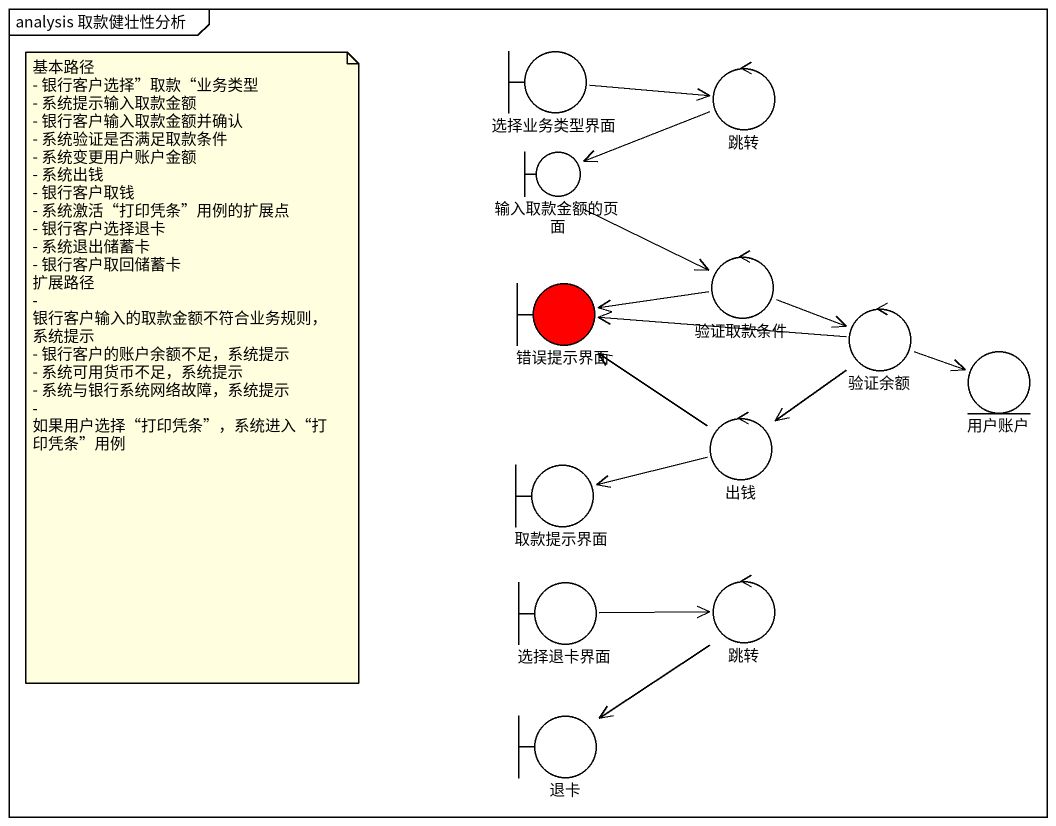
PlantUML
@startuml
mainframe analysis 取款健壮性分析
boundary 选择业务类型界面
control 跳转
boundary 输入取款金额的页面
boundary 错误提示界面 #FF0000
control 验证取款条件
control 验证余额
entity 用户账户
boundary 取款提示界面
control 出钱
boundary 选择退卡界面
control "跳转" as 跳转_2
boundary 退卡
选择业务类型界面 -right-> 跳转
跳转 -left-> 输入取款金额的页面
输入取款金额的页面 -right-> 验证取款条件
验证取款条件 -left-> 错误提示界面
验证取款条件 -right-> 验证余额
验证余额 -left-> 错误提示界面
验证余额 -right-> 用户账户
验证余额 --> 出钱
出钱 -up-> 错误提示界面
出钱 -left-> 取款提示界面
选择退卡界面 -right-> 跳转_2
跳转_2 --> 退卡
note as N1
  基本路径
  - 银行客户选择”取款“业务类型
  - 系统提示输入取款金额
  - 银行客户输入取款金额并确认
  - 系统验证是否满足取款条件
  - 系统变更用户账户金额
  - 系统出钱
  - 银行客户取钱
  - 系统激活“打印凭条”用例的扩展点
  - 银行客户选择退卡
  - 系统退出储蓄卡
  - 银行客户取回储蓄卡
  扩展路径
  - 银行客户输入的取款金额不符合业务规则，系统提示
  - 银行客户的账户余额不足，系统提示
  - 系统可用货币不足，系统提示
  - 系统与银行系统网络故障，系统提示
  - 如果用户选择“打印凭条”，系统进入“打印凭条”用例
end note
@enduml
